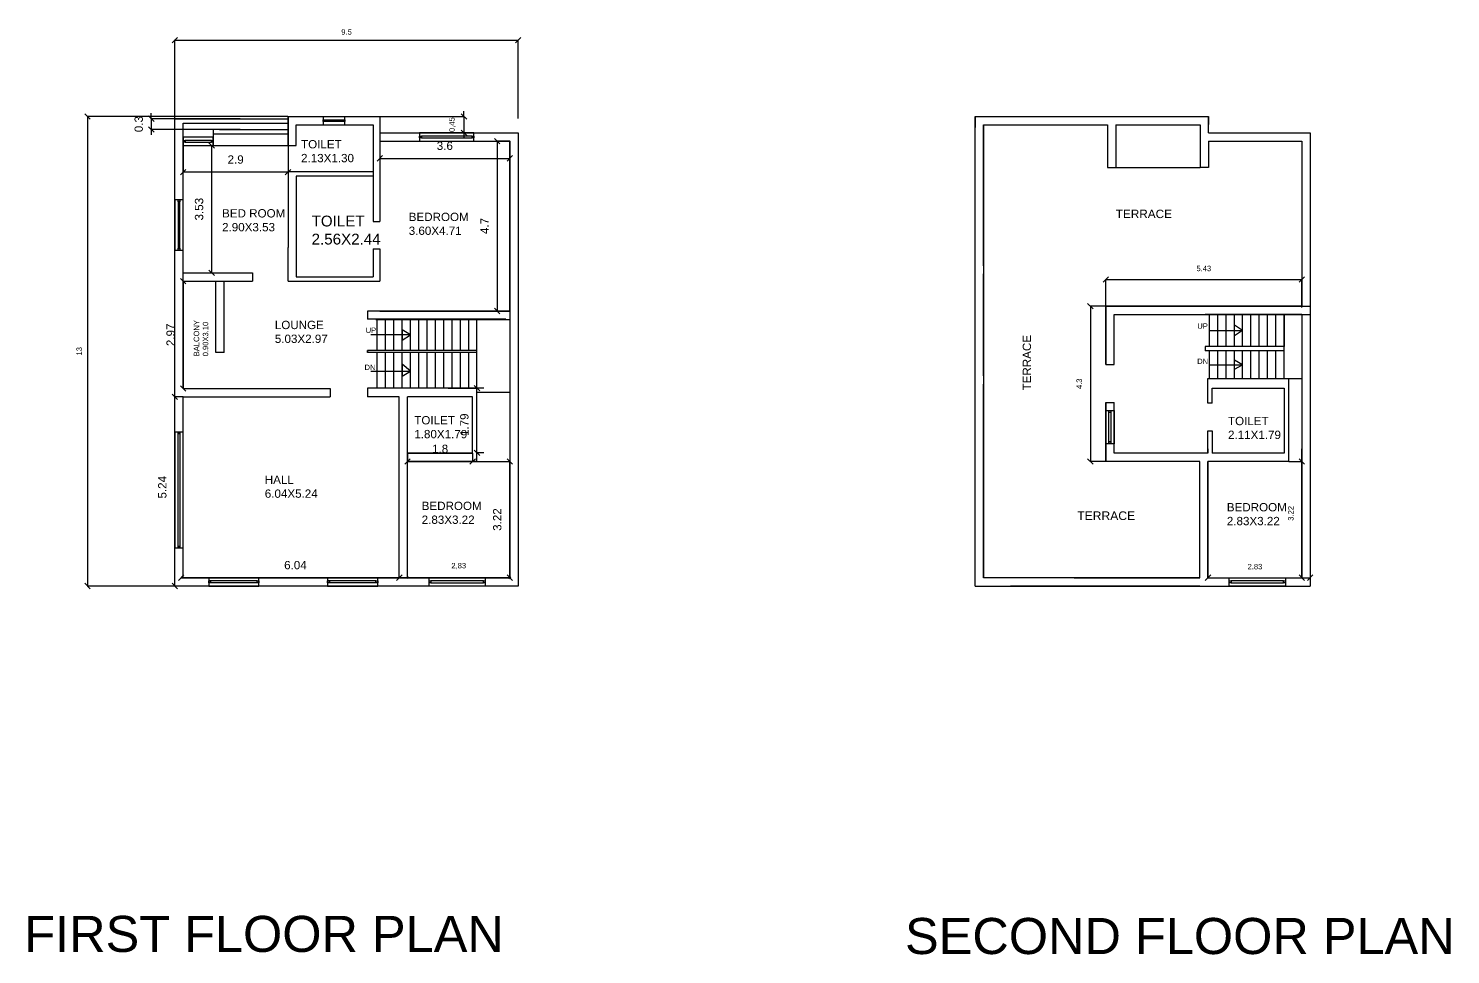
# Model space of a CAD drawing. Header units: metres. Extents: x 699.5 to 769, y 1879 to 1935.8.
# Drawn here: x 729.59 to 768.95, y 1879.36 to 1905.01 of the extents above; entities that cross this region are included whole.
import ezdxf

# ---------------------------------------------------------------- set-up
doc = ezdxf.new("R2010")
doc.units = ezdxf.units.M
doc.layers.add('W', color=5, linetype='Continuous')
doc.styles.get("Standard").update_dxf_attribs({"font": 'arial.ttf'})
doc.dimstyles.new('ISO-25', dxfattribs={"dimtxt": 2.5, "dimasz": 2.5, "dimexe": 1.25, "dimexo": 0.625, "dimtad": 1, "dimtxsty": 'Standard', "dimcen": 2.5, "dimadec": 0, "dimazin": 0, "dimtfac": 1, "dimtmove": 0, "dimatfit": 3, "dimfxl": 1, "dimarcsym": 0})

# ---------------------------------------------------------------- blocks, each defined once
blk = doc.blocks.new('_Oblique')
at = {"color": 0, "linetype": 'ByBlock', "lineweight": -2}
blk.add_line((-0.5, -0.5), (0.5, 0.5), dxfattribs=at)
blk = doc.blocks.new('*D20')
at = {"color": 0, "lineweight": -2, "transparency": 16777216}
for p, q in [((740.085, 1889.804), (740.085, 1889.804)), ((740.085, 1889.799), (742.915, 1889.799)), ((742.915, 1889.804), (742.915, 1889.804))]:
    blk.add_line(p, q, dxfattribs=at)
at = {"layer": 'Defpoints', "color": 0, "transparency": 16777216}
for p in [(740.085, 1889.799), (742.915, 1889.799), (742.915, 1889.799)]:
    blk.add_point(p, dxfattribs=at)
at = {"color": 0, "linetype": 'ByBlock', "lineweight": -2, "transparency": 16777216, "xscale": 0.05, "yscale": 0.05, "zscale": 0.05, "rotation": 180}
blk.add_blockref('_Oblique', (740.085, 1889.799), dxfattribs=at)
at = {"color": 0, "linetype": 'ByBlock', "lineweight": -2, "transparency": 16777216, "xscale": 0.05, "yscale": 0.05, "zscale": 0.05}
blk.add_blockref('_Oblique', (742.915, 1889.799), dxfattribs=at)
at = {"color": 0, "transparency": 16777216, "insert": (741.5, 1890.119), "char_height": 0.15, "attachment_point": 5}
blk.add_mtext('2,83', dxfattribs=at)
blk = doc.blocks.new('*D21')
at = {"color": 0, "lineweight": -2, "transparency": 16777216}
for p, q in [((742.193, 1895.044), (742, 1895.044)), ((742.005, 1893.254), (742.005, 1895.044)), ((742.193, 1893.254), (742, 1893.254))]:
    blk.add_line(p, q, dxfattribs=at)
at = {"layer": 'Defpoints', "color": 0, "transparency": 16777216}
for p in [(742.005, 1895.044), (742.198, 1895.044), (742.198, 1893.254)]:
    blk.add_point(p, dxfattribs=at)
at = {"color": 0, "linetype": 'ByBlock', "lineweight": -2, "transparency": 16777216, "xscale": 0.15, "yscale": 0.15, "zscale": 0.15}
for p, rotation in [((742.005, 1895.044), 90), ((742.005, 1893.254), 270)]:
    blk.add_blockref('_Oblique', p, dxfattribs=dict(at, rotation=rotation))
at = {"color": 0, "transparency": 16777216, "insert": (741.657, 1894.034), "char_height": 0.23, "attachment_point": 5, "rotation": 90}
blk.add_mtext('1.79', dxfattribs=at)
blk = doc.blocks.new('*D22')
at = {"color": 0, "lineweight": -2, "transparency": 16777216}
for p, q in [((740.085, 1893.244), (740.085, 1893.014)), ((741.885, 1893.244), (741.885, 1893.014)), ((740.085, 1893.019), (741.885, 1893.019))]:
    blk.add_line(p, q, dxfattribs=at)
at = {"layer": 'Defpoints', "color": 0, "transparency": 16777216}
for p in [(740.085, 1893.249), (741.885, 1893.249), (741.885, 1893.019)]:
    blk.add_point(p, dxfattribs=at)
at = {"color": 0, "linetype": 'ByBlock', "lineweight": -2, "transparency": 16777216, "xscale": 0.15, "yscale": 0.15, "zscale": 0.15, "rotation": 180}
blk.add_blockref('_Oblique', (740.085, 1893.019), dxfattribs=at)
at = {"color": 0, "linetype": 'ByBlock', "lineweight": -2, "transparency": 16777216, "xscale": 0.15, "yscale": 0.15, "zscale": 0.15}
blk.add_blockref('_Oblique', (741.885, 1893.019), dxfattribs=at)
at = {"color": 0, "transparency": 16777216, "insert": (740.985, 1893.366), "char_height": 0.23, "attachment_point": 5}
blk.add_mtext('1.8', dxfattribs=at)
blk = doc.blocks.new('*D23')
at = {"color": 0, "lineweight": -2, "transparency": 16777216}
for p, q in [((740.09, 1893.019), (742.92, 1893.019)), ((742.915, 1889.799), (742.915, 1893.019)), ((740.09, 1889.799), (742.92, 1889.799))]:
    blk.add_line(p, q, dxfattribs=at)
at = {"layer": 'Defpoints', "color": 0, "transparency": 16777216}
for p in [(740.085, 1893.019), (742.915, 1893.019), (740.085, 1889.799)]:
    blk.add_point(p, dxfattribs=at)
at = {"color": 0, "linetype": 'ByBlock', "lineweight": -2, "transparency": 16777216, "xscale": 0.15, "yscale": 0.15, "zscale": 0.15}
for p, rotation in [((742.915, 1893.019), 90), ((742.915, 1889.799), 270)]:
    blk.add_blockref('_Oblique', p, dxfattribs=dict(at, rotation=rotation))
at = {"color": 0, "transparency": 16777216, "insert": (742.567, 1891.409), "char_height": 0.23, "attachment_point": 5, "rotation": 90}
blk.add_mtext('3.22', dxfattribs=at)
blk = doc.blocks.new('*D25')
at = {"color": 0, "lineweight": -2, "transparency": 16777216}
for p, q in [((735.448, 1902.509), (732.986, 1902.509)), ((732.991, 1902.509), (732.991, 1902.659)), ((732.991, 1902.509), (732.991, 1902.209)), ((735.448, 1902.209), (732.986, 1902.209)), ((732.991, 1902.209), (732.991, 1902.059))]:
    blk.add_line(p, q, dxfattribs=at)
at = {"layer": 'Defpoints', "color": 0, "transparency": 16777216}
for p in [(735.453, 1902.509), (732.991, 1902.209), (735.453, 1902.209)]:
    blk.add_point(p, dxfattribs=at)
at = {"color": 0, "linetype": 'ByBlock', "lineweight": -2, "transparency": 16777216, "xscale": 0.15, "yscale": 0.15, "zscale": 0.15}
for p, rotation in [((732.991, 1902.509), 270), ((732.991, 1902.209), 90)]:
    blk.add_blockref('_Oblique', p, dxfattribs=dict(at, rotation=rotation))
at = {"color": 0, "transparency": 16777216, "insert": (732.644, 1902.359), "char_height": 0.23, "attachment_point": 5, "rotation": 90}
blk.add_mtext('0.3', dxfattribs=at)
blk = doc.blocks.new('*D26')
at = {"color": 0, "lineweight": -2, "transparency": 16777216}
for p, q in [((733.88, 1901.769), (734.666, 1901.769)), ((734.661, 1901.769), (734.661, 1898.239)), ((733.88, 1898.239), (734.666, 1898.239))]:
    blk.add_line(p, q, dxfattribs=at)
at = {"layer": 'Defpoints', "color": 0, "transparency": 16777216}
for p in [(733.875, 1901.769), (733.875, 1898.239), (734.661, 1898.239)]:
    blk.add_point(p, dxfattribs=at)
at = {"color": 0, "linetype": 'ByBlock', "lineweight": -2, "transparency": 16777216, "xscale": 0.15, "yscale": 0.15, "zscale": 0.15}
for p, rotation in [((734.661, 1901.769), 90), ((734.661, 1898.239), 270)]:
    blk.add_blockref('_Oblique', p, dxfattribs=dict(at, rotation=rotation))
at = {"color": 0, "transparency": 16777216, "insert": (734.314, 1900.004), "char_height": 0.23, "attachment_point": 5, "rotation": 90}
blk.add_mtext('3.53', dxfattribs=at)
blk = doc.blocks.new('*D27')
at = {"color": 0, "lineweight": -2, "transparency": 16777216}
for p, q in [((733.875, 1901.764), (733.875, 1901.025)), ((736.775, 1901.764), (736.775, 1901.025)), ((736.775, 1901.03), (733.875, 1901.03))]:
    blk.add_line(p, q, dxfattribs=at)
at = {"layer": 'Defpoints', "color": 0, "transparency": 16777216}
for p in [(733.875, 1901.769), (736.775, 1901.769), (733.875, 1901.03)]:
    blk.add_point(p, dxfattribs=at)
at = {"color": 0, "linetype": 'ByBlock', "lineweight": -2, "transparency": 16777216, "xscale": 0.15, "yscale": 0.15, "zscale": 0.15, "rotation": 180}
blk.add_blockref('_Oblique', (733.875, 1901.03), dxfattribs=at)
at = {"color": 0, "linetype": 'ByBlock', "lineweight": -2, "transparency": 16777216, "xscale": 0.15, "yscale": 0.15, "zscale": 0.15}
blk.add_blockref('_Oblique', (736.775, 1901.03), dxfattribs=at)
at = {"color": 0, "transparency": 16777216, "insert": (735.325, 1901.377), "char_height": 0.23, "attachment_point": 5}
blk.add_mtext('2.9', dxfattribs=at)
blk = doc.blocks.new('*D28')
at = {"color": 0, "lineweight": -2, "transparency": 16777216}
for p, q in [((739.315, 1901.884), (739.315, 1901.406)), ((742.915, 1901.884), (742.915, 1901.406)), ((739.315, 1901.411), (742.915, 1901.411))]:
    blk.add_line(p, q, dxfattribs=at)
at = {"layer": 'Defpoints', "color": 0, "transparency": 16777216}
for p in [(739.315, 1901.889), (742.915, 1901.889), (742.915, 1901.411)]:
    blk.add_point(p, dxfattribs=at)
at = {"color": 0, "linetype": 'ByBlock', "lineweight": -2, "transparency": 16777216, "xscale": 0.15, "yscale": 0.15, "zscale": 0.15, "rotation": 180}
blk.add_blockref('_Oblique', (739.315, 1901.411), dxfattribs=at)
at = {"color": 0, "linetype": 'ByBlock', "lineweight": -2, "transparency": 16777216, "xscale": 0.15, "yscale": 0.15, "zscale": 0.15}
blk.add_blockref('_Oblique', (742.915, 1901.411), dxfattribs=at)
at = {"color": 0, "transparency": 16777216, "insert": (741.115, 1901.758), "char_height": 0.23, "attachment_point": 5}
blk.add_mtext('3.6', dxfattribs=at)
blk = doc.blocks.new('*D29')
at = {"color": 0, "lineweight": -2, "transparency": 16777216}
for p, q in [((741.645, 1902.569), (741.645, 1902.719)), ((739.32, 1902.569), (741.65, 1902.569)), ((741.645, 1902.569), (741.645, 1902.119)), ((739.32, 1902.119), (741.65, 1902.119)), ((741.645, 1902.119), (741.645, 1901.969))]:
    blk.add_line(p, q, dxfattribs=at)
at = {"layer": 'Defpoints', "color": 0, "transparency": 16777216}
for p in [(739.315, 1902.569), (739.315, 1902.119), (741.645, 1902.119)]:
    blk.add_point(p, dxfattribs=at)
at = {"color": 0, "linetype": 'ByBlock', "lineweight": -2, "transparency": 16777216, "xscale": 0.15, "yscale": 0.15, "zscale": 0.15}
for p, rotation in [((741.645, 1902.569), 270), ((741.645, 1902.119), 90)]:
    blk.add_blockref('_Oblique', p, dxfattribs=dict(at, rotation=rotation))
at = {"color": 0, "transparency": 16777216, "insert": (741.325, 1902.344), "char_height": 0.15, "attachment_point": 5, "rotation": 90}
blk.add_mtext('0,45', dxfattribs=at)
blk = doc.blocks.new('*D30')
at = {"color": 0, "lineweight": -2, "transparency": 16777216}
for p, q in [((742.91, 1901.889), (742.556, 1901.889)), ((742.561, 1901.889), (742.561, 1897.184)), ((742.91, 1897.184), (742.556, 1897.184))]:
    blk.add_line(p, q, dxfattribs=at)
at = {"layer": 'Defpoints', "color": 0, "transparency": 16777216}
for p in [(742.915, 1901.889), (742.561, 1897.184), (742.915, 1897.184)]:
    blk.add_point(p, dxfattribs=at)
at = {"color": 0, "linetype": 'ByBlock', "lineweight": -2, "transparency": 16777216, "xscale": 0.15, "yscale": 0.15, "zscale": 0.15}
for p, rotation in [((742.561, 1901.889), 90), ((742.561, 1897.184), 270)]:
    blk.add_blockref('_Oblique', p, dxfattribs=dict(at, rotation=rotation))
at = {"color": 0, "transparency": 16777216, "insert": (742.216, 1899.537), "char_height": 0.23, "attachment_point": 5, "rotation": 90}
blk.add_mtext('4.7', dxfattribs=at)
blk = doc.blocks.new('*D31')
at = {"color": 0, "lineweight": -2, "transparency": 16777216}
for p, q in [((733.815, 1889.804), (733.815, 1889.804)), ((733.815, 1889.799), (739.855, 1889.799)), ((739.855, 1889.804), (739.855, 1889.804))]:
    blk.add_line(p, q, dxfattribs=at)
at = {"layer": 'Defpoints', "color": 0, "transparency": 16777216}
for p in [(733.815, 1889.799), (739.855, 1889.799), (739.855, 1889.799)]:
    blk.add_point(p, dxfattribs=at)
at = {"color": 0, "linetype": 'ByBlock', "lineweight": -2, "transparency": 16777216, "xscale": 0.15, "yscale": 0.15, "zscale": 0.15, "rotation": 180}
blk.add_blockref('_Oblique', (733.815, 1889.799), dxfattribs=at)
at = {"color": 0, "linetype": 'ByBlock', "lineweight": -2, "transparency": 16777216, "xscale": 0.15, "yscale": 0.15, "zscale": 0.15}
blk.add_blockref('_Oblique', (739.855, 1889.799), dxfattribs=at)
at = {"color": 0, "transparency": 16777216, "insert": (736.98, 1890.146), "char_height": 0.23, "attachment_point": 5}
blk.add_mtext('6.04', dxfattribs=at)
blk = doc.blocks.new('*D32')
at = {"color": 0, "lineweight": -2, "transparency": 16777216}
for p, q in [((733.87, 1894.809), (733.64, 1894.809)), ((733.645, 1889.569), (733.645, 1894.809)), ((733.87, 1889.569), (733.64, 1889.569))]:
    blk.add_line(p, q, dxfattribs=at)
at = {"layer": 'Defpoints', "color": 0, "transparency": 16777216}
for p in [(733.645, 1894.809), (733.875, 1894.809), (733.875, 1889.569)]:
    blk.add_point(p, dxfattribs=at)
at = {"color": 0, "linetype": 'ByBlock', "lineweight": -2, "transparency": 16777216, "xscale": 0.15, "yscale": 0.15, "zscale": 0.15}
for p, rotation in [((733.645, 1894.809), 90), ((733.645, 1889.569), 270)]:
    blk.add_blockref('_Oblique', p, dxfattribs=dict(at, rotation=rotation))
at = {"color": 0, "transparency": 16777216, "insert": (733.297, 1892.304), "char_height": 0.23, "attachment_point": 5, "rotation": 90}
blk.add_mtext('5.24', dxfattribs=at)
blk = doc.blocks.new('*D33')
at = {"color": 0, "lineweight": -2, "transparency": 16777216}
for p, q in [((733.87, 1898.009), (733.87, 1898.009)), ((733.875, 1898.009), (733.875, 1895.039)), ((733.87, 1895.039), (733.87, 1895.039))]:
    blk.add_line(p, q, dxfattribs=at)
at = {"layer": 'Defpoints', "color": 0, "transparency": 16777216}
for p in [(733.875, 1898.009), (733.875, 1895.039), (733.875, 1895.039)]:
    blk.add_point(p, dxfattribs=at)
at = {"color": 0, "linetype": 'ByBlock', "lineweight": -2, "transparency": 16777216, "xscale": 0.15, "yscale": 0.15, "zscale": 0.15}
for p, rotation in [((733.875, 1898.009), 90), ((733.875, 1895.039), 270)]:
    blk.add_blockref('_Oblique', p, dxfattribs=dict(at, rotation=rotation))
at = {"color": 0, "transparency": 16777216, "insert": (733.527, 1896.524), "char_height": 0.23, "attachment_point": 5, "rotation": 90}
blk.add_mtext('2.97', dxfattribs=at)
blk = doc.blocks.new('*D35')
at = {"color": 0, "lineweight": -2, "transparency": 16777216}
for p, q in [((733.645, 1902.514), (733.645, 1904.689)), ((733.645, 1904.684), (743.145, 1904.684)), ((743.145, 1902.514), (743.145, 1904.689))]:
    blk.add_line(p, q, dxfattribs=at)
at = {"layer": 'Defpoints', "color": 0, "transparency": 16777216}
for p in [(743.145, 1904.684), (733.645, 1902.509), (743.145, 1902.509)]:
    blk.add_point(p, dxfattribs=at)
at = {"color": 0, "linetype": 'ByBlock', "lineweight": -2, "transparency": 16777216, "xscale": 0.15, "yscale": 0.15, "zscale": 0.15, "rotation": 180}
blk.add_blockref('_Oblique', (733.645, 1904.684), dxfattribs=at)
at = {"color": 0, "linetype": 'ByBlock', "lineweight": -2, "transparency": 16777216, "xscale": 0.15, "yscale": 0.15, "zscale": 0.15}
blk.add_blockref('_Oblique', (743.145, 1904.684), dxfattribs=at)
at = {"color": 0, "transparency": 16777216, "insert": (738.395, 1904.91), "char_height": 0.15, "attachment_point": 5}
blk.add_mtext('9.5', dxfattribs=at)
blk = doc.blocks.new('*D36')
at = {"color": 0, "lineweight": -2, "transparency": 16777216}
for p, q in [((736.77, 1902.569), (731.217, 1902.569)), ((731.222, 1902.569), (731.222, 1889.569)), ((736.77, 1889.569), (731.217, 1889.569))]:
    blk.add_line(p, q, dxfattribs=at)
at = {"layer": 'Defpoints', "color": 0, "transparency": 16777216}
for p in [(736.775, 1902.569), (731.222, 1889.569), (736.775, 1889.569)]:
    blk.add_point(p, dxfattribs=at)
at = {"color": 0, "linetype": 'ByBlock', "lineweight": -2, "transparency": 16777216, "xscale": 0.15, "yscale": 0.15, "zscale": 0.15}
for p, rotation in [((731.222, 1902.569), 90), ((731.222, 1889.569), 270)]:
    blk.add_blockref('_Oblique', p, dxfattribs=dict(at, rotation=rotation))
at = {"color": 0, "transparency": 16777216, "insert": (730.996, 1896.069), "char_height": 0.15, "attachment_point": 5, "rotation": 90}
blk.add_mtext('13', dxfattribs=at)
blk = doc.blocks.new('*D37')
at = {"color": 0, "lineweight": -2, "transparency": 16777216}
for p, q in [((762.237, 1889.804), (762.237, 1889.804)), ((762.237, 1889.799), (765.067, 1889.799)), ((765.067, 1889.804), (765.067, 1889.804))]:
    blk.add_line(p, q, dxfattribs=at)
at = {"layer": 'Defpoints', "color": 0, "transparency": 16777216}
for p in [(762.237, 1889.799), (765.067, 1889.799), (765.067, 1889.799)]:
    blk.add_point(p, dxfattribs=at)
at = {"color": 0, "linetype": 'ByBlock', "lineweight": -2, "transparency": 16777216, "xscale": 0.15, "yscale": 0.15, "zscale": 0.15, "rotation": 180}
blk.add_blockref('_Oblique', (762.237, 1889.799), dxfattribs=at)
at = {"color": 0, "linetype": 'ByBlock', "lineweight": -2, "transparency": 16777216, "xscale": 0.15, "yscale": 0.15, "zscale": 0.15}
blk.add_blockref('_Oblique', (765.067, 1889.799), dxfattribs=at)
at = {"color": 0, "transparency": 16777216, "insert": (763.537, 1890.105), "char_height": 0.15, "attachment_point": 5}
blk.add_mtext('2.83', dxfattribs=at)
blk = doc.blocks.new('*D38')
at = {"color": 0, "lineweight": -2, "transparency": 16777216}
for p, q in [((764.472, 1893.019), (764.842, 1893.019)), ((764.837, 1893.019), (764.837, 1889.799)), ((764.472, 1889.799), (764.842, 1889.799))]:
    blk.add_line(p, q, dxfattribs=at)
at = {"layer": 'Defpoints', "color": 0, "transparency": 16777216}
for p in [(764.467, 1893.019), (764.467, 1889.799), (764.837, 1889.799)]:
    blk.add_point(p, dxfattribs=at)
at = {"color": 0, "linetype": 'ByBlock', "lineweight": -2, "transparency": 16777216, "xscale": 0.15, "yscale": 0.15, "zscale": 0.15}
for p, rotation in [((764.837, 1893.019), 90), ((764.837, 1889.799), 270)]:
    blk.add_blockref('_Oblique', p, dxfattribs=dict(at, rotation=rotation))
at = {"color": 0, "transparency": 16777216, "insert": (764.531, 1891.581), "char_height": 0.15, "attachment_point": 5, "rotation": 90}
blk.add_mtext('3.22', dxfattribs=at)
blk = doc.blocks.new('*D39')
at = {"color": 0, "lineweight": -2, "transparency": 16777216}
for p, q in [((759.402, 1897.319), (758.976, 1897.319)), ((758.981, 1897.319), (758.981, 1893.019)), ((759.402, 1893.019), (758.976, 1893.019))]:
    blk.add_line(p, q, dxfattribs=at)
at = {"layer": 'Defpoints', "color": 0, "transparency": 16777216}
for p in [(759.407, 1897.319), (758.981, 1893.019), (759.407, 1893.019)]:
    blk.add_point(p, dxfattribs=at)
at = {"color": 0, "linetype": 'ByBlock', "lineweight": -2, "transparency": 16777216, "xscale": 0.15, "yscale": 0.15, "zscale": 0.15}
for p, rotation in [((758.981, 1897.319), 90), ((758.981, 1893.019), 270)]:
    blk.add_blockref('_Oblique', p, dxfattribs=dict(at, rotation=rotation))
at = {"color": 0, "transparency": 16777216, "insert": (758.674, 1895.169), "char_height": 0.15, "attachment_point": 5, "rotation": 90}
blk.add_mtext('4.3', dxfattribs=at)
blk = doc.blocks.new('*D40')
at = {"color": 0, "lineweight": -2, "transparency": 16777216}
for p, q in [((759.407, 1897.28), (759.407, 1898.059)), ((759.407, 1898.054), (764.837, 1898.054)), ((764.837, 1897.28), (764.837, 1898.059))]:
    blk.add_line(p, q, dxfattribs=at)
at = {"layer": 'Defpoints', "color": 0, "transparency": 16777216}
for p in [(764.837, 1898.054), (759.407, 1897.275), (764.837, 1897.275)]:
    blk.add_point(p, dxfattribs=at)
at = {"color": 0, "linetype": 'ByBlock', "lineweight": -2, "transparency": 16777216, "xscale": 0.15, "yscale": 0.15, "zscale": 0.15, "rotation": 180}
blk.add_blockref('_Oblique', (759.407, 1898.054), dxfattribs=at)
at = {"color": 0, "linetype": 'ByBlock', "lineweight": -2, "transparency": 16777216, "xscale": 0.15, "yscale": 0.15, "zscale": 0.15}
blk.add_blockref('_Oblique', (764.837, 1898.054), dxfattribs=at)
at = {"color": 0, "transparency": 16777216, "insert": (762.122, 1898.361), "char_height": 0.15, "attachment_point": 5}
blk.add_mtext('5.43', dxfattribs=at)

msp = doc.modelspace()

# ---------------------------------------------------------------- linework, layer by layer
for p, q in [((733.645, 1889.569), (733.645, 1902.509)), ((733.645, 1902.509), (736.775, 1902.509)), ((733.875, 1902.389), (736.775, 1902.389)), ((733.875, 1901.949), (733.875, 1902.389)), ((736.775, 1902.569), (739.315, 1902.569)), ((736.775, 1901.769), (736.775, 1902.569)), ((736.775, 1902.569), (736.775, 1901.769)), ((736.775, 1902.569), (736.775, 1902.269)), ((737.005, 1902.339), (739.085, 1902.339)), ((737.005, 1901.769), (737.005, 1902.339)), ((737.005, 1902.339), (739.135, 1902.339)), ((739.135, 1902.339), (739.135, 1900.404)), ((739.135, 1902.339), (739.135, 1901.039)), ((739.315, 1902.569), (739.315, 1900.404)), ((755.797, 1902.569), (762.247, 1902.57)), ((755.797, 1889.569), (755.797, 1902.569)), ((755.797, 1902.569), (755.797, 1902.269)), ((756.027, 1902.339), (756.027, 1897.786)), ((756.858, 1902.339), (759.457, 1902.339)), ((759.457, 1902.57), (759.457, 1902.569)), ((759.457, 1902.339), (759.457, 1901.159)), ((759.687, 1902.339), (759.687, 1901.159)), ((762.017, 1902.339), (762.017, 1901.159)), ((762.247, 1902.119), (762.247, 1902.57)), ((762.247, 1902.569), (762.247, 1902.349)), ((733.875, 1895.039), (733.875, 1901.949)), ((734.706, 1902.219), (734.706, 1901.779)), ((734.706, 1902.089), (736.775, 1902.089)), ((737.005, 1901.769), (737.005, 1902.029)), ((739.315, 1902.119), (743.145, 1902.119)), ((742.915, 1897.184), (742.915, 1901.894)), ((743.145, 1902.119), (743.145, 1889.569)), ((743.145, 1902.119), (743.145, 1897.409)), ((762.247, 1902.119), (765.067, 1902.119)), ((765.067, 1902.119), (765.067, 1897.389)), ((733.875, 1898.239), (733.875, 1901.769)), ((734.706, 1901.769), (737.005, 1901.769)), ((734.875, 1901.769), (734.995, 1901.769)), ((734.875, 1901.769), (734.995, 1901.769)), ((739.315, 1901.889), (742.915, 1901.889)), ((742.915, 1901.889), (742.915, 1892.789)), ((756.027, 1898.489), (756.027, 1901.799)), ((762.247, 1901.889), (764.837, 1901.889)), ((762.247, 1901.889), (762.247, 1901.159)), ((765.067, 1901.869), (765.067, 1897.159)), ((755.797, 1898.489), (755.797, 1901.459)), ((759.457, 1901.159), (759.687, 1901.159)), ((759.687, 1901.159), (762.017, 1901.159)), ((762.247, 1901.159), (762.017, 1901.159)), ((736.775, 1901.039), (736.775, 1898.939)), ((739.135, 1901.039), (736.775, 1901.039)), ((739.135, 1900.919), (737.005, 1900.919)), ((737.005, 1900.919), (737.005, 1898.129)), ((739.135, 1900.404), (739.135, 1899.666)), ((739.315, 1900.404), (739.315, 1899.666)), ((739.135, 1899.666), (739.315, 1899.666)), ((736.775, 1898.009), (736.775, 1898.939)), ((739.135, 1898.906), (739.315, 1898.906)), ((739.135, 1898.906), (739.135, 1898.129)), ((739.315, 1898.906), (739.315, 1898.009)), ((733.875, 1898.239), (735.795, 1898.239)), ((733.875, 1898.239), (735.795, 1898.239)), ((733.875, 1895.039), (733.875, 1898.009)), ((733.875, 1898.009), (735.795, 1898.009)), ((733.875, 1895.039), (733.875, 1898.009)), ((734.775, 1896.039), (734.775, 1898.009)), ((735.005, 1896.039), (735.005, 1898.009)), ((735.795, 1898.239), (735.795, 1898.009)), ((736.775, 1898.009), (739.315, 1898.009)), ((737.005, 1898.129), (739.135, 1898.129)), ((756.027, 1898.209), (756.027, 1895.159)), ((742.805, 1897.184), (738.975, 1897.184)), ((738.975, 1897.184), (738.975, 1896.954)), ((739.315, 1897.184), (742.915, 1897.184)), ((759.407, 1895.702), (759.407, 1897.319)), ((759.407, 1897.319), (765.067, 1897.319)), ((764.837, 1897.319), (759.407, 1897.319)), ((759.407, 1897.319), (759.407, 1895.702)), ((741.775, 1896.954), (738.975, 1896.954)), ((739.205, 1896.953), (742.915, 1896.953)), ((739.245, 1896.089), (739.245, 1896.954)), ((739.475, 1896.089), (739.475, 1896.954)), ((739.705, 1896.089), (739.705, 1896.954)), ((739.935, 1896.089), (739.935, 1896.954)), ((740.165, 1896.089), (740.165, 1896.954)), ((740.395, 1896.089), (740.395, 1896.954)), ((740.625, 1896.089), (740.625, 1896.954)), ((740.855, 1896.089), (740.855, 1896.954)), ((741.085, 1896.089), (741.085, 1896.954)), ((741.315, 1896.089), (741.315, 1896.954)), ((741.545, 1896.089), (741.545, 1896.954)), ((742.805, 1896.954), (741.775, 1896.954)), ((741.775, 1896.089), (741.775, 1896.954)), ((742.005, 1895.044), (742.005, 1896.954)), ((759.637, 1895.702), (759.637, 1897.089)), ((759.637, 1897.089), (765.067, 1897.089)), ((764.837, 1897.089), (762.157, 1897.089)), ((762.277, 1896.201), (762.277, 1897.089)), ((764.837, 1897.089), (762.387, 1897.089)), ((762.507, 1896.201), (762.507, 1897.089)), ((762.737, 1896.201), (762.737, 1897.089)), ((762.967, 1896.201), (762.967, 1897.089)), ((763.197, 1896.645), (762.967, 1896.793)), ((763.197, 1896.201), (763.197, 1897.089)), ((763.427, 1896.201), (763.427, 1897.089)), ((763.657, 1896.201), (763.657, 1897.089)), ((763.887, 1896.201), (763.887, 1897.089)), ((764.117, 1896.201), (764.117, 1897.089)), ((764.347, 1895.314), (764.347, 1897.089)), ((764.347, 1897.089), (764.347, 1896.201)), ((765.067, 1897.159), (765.067, 1889.569)), ((740.165, 1896.522), (739.07, 1896.522)), ((740.165, 1896.522), (739.935, 1896.666)), ((739.935, 1896.666), (739.935, 1896.378)), ((739.935, 1896.378), (740.165, 1896.522)), ((762.277, 1896.645), (763.197, 1896.645)), ((763.197, 1896.645), (762.967, 1896.497)), ((735.005, 1896.039), (734.775, 1896.039)), ((742.005, 1896.089), (738.975, 1896.089)), ((738.975, 1896.089), (738.975, 1896.057)), ((738.975, 1896.039), (738.975, 1896.089)), ((738.975, 1896.057), (738.975, 1896.039)), ((742.005, 1896.039), (738.975, 1896.039)), ((739.245, 1895.044), (739.245, 1896.039)), ((739.475, 1895.044), (739.475, 1896.039)), ((739.705, 1895.044), (739.705, 1896.039)), ((739.935, 1895.044), (739.935, 1896.039)), ((740.165, 1895.044), (740.165, 1896.039)), ((740.395, 1895.044), (740.395, 1896.039)), ((740.625, 1895.044), (740.625, 1896.039)), ((740.855, 1895.044), (740.855, 1896.039)), ((741.085, 1895.044), (741.085, 1896.039)), ((741.315, 1895.044), (741.315, 1896.039)), ((741.545, 1895.044), (741.545, 1896.039)), ((741.775, 1895.044), (741.775, 1896.039)), ((764.347, 1896.201), (762.157, 1896.201)), ((762.157, 1896.201), (762.157, 1896.081)), ((764.347, 1896.081), (762.157, 1896.081)), ((762.277, 1895.314), (762.277, 1896.081)), ((762.507, 1895.314), (762.507, 1896.081)), ((762.737, 1895.314), (762.737, 1896.081)), ((762.967, 1895.314), (762.967, 1896.081)), ((763.197, 1895.314), (763.197, 1896.081)), ((763.427, 1895.314), (763.427, 1896.081)), ((763.657, 1895.314), (763.657, 1896.081)), ((763.887, 1895.314), (763.887, 1896.081)), ((764.117, 1895.314), (764.117, 1896.081)), ((740.165, 1895.519), (739.935, 1895.708)), ((739.935, 1895.708), (739.935, 1895.376)), ((759.407, 1895.702), (759.637, 1895.702)), ((762.277, 1895.697), (763.197, 1895.697)), ((763.197, 1895.697), (762.967, 1895.825)), ((762.967, 1895.569), (763.197, 1895.697)), ((739.07, 1895.519), (740.165, 1895.519)), ((739.935, 1895.376), (740.165, 1895.519)), ((739.935, 1895.376), (739.935, 1895.376)), ((762.237, 1895.314), (764.347, 1895.314)), ((762.237, 1894.63), (762.237, 1895.314)), ((762.277, 1895.314), (762.487, 1895.314)), ((762.487, 1895.314), (764.347, 1895.314)), ((764.347, 1895.314), (764.837, 1895.314)), ((764.467, 1895.314), (764.467, 1893.019)), ((733.645, 1889.569), (733.645, 1894.809)), ((733.875, 1895.039), (737.941, 1895.039)), ((733.875, 1889.799), (733.875, 1894.809)), ((733.875, 1889.799), (733.875, 1894.809)), ((733.875, 1894.809), (737.941, 1894.809)), ((737.941, 1895.039), (737.941, 1894.809)), ((742.005, 1895.044), (738.975, 1895.044)), ((738.975, 1895.044), (738.975, 1894.809)), ((739.855, 1894.809), (738.975, 1894.809)), ((739.855, 1889.799), (739.855, 1894.809)), ((740.085, 1889.799), (740.085, 1894.809)), ((741.885, 1894.809), (740.085, 1894.809)), ((741.205, 1895.044), (742.005, 1895.044)), ((741.885, 1893.249), (741.885, 1894.809)), ((742.005, 1894.934), (742.005, 1895.044)), ((742.005, 1893.019), (742.005, 1895.039)), ((742.005, 1894.934), (742.915, 1894.934)), ((756.027, 1895.159), (756.027, 1889.799)), ((762.357, 1895.043), (764.347, 1895.043)), ((762.357, 1894.63), (762.357, 1895.043)), ((764.347, 1895.043), (764.347, 1893.249)), ((759.407, 1893.019), (759.407, 1894.652)), ((759.407, 1894.652), (759.637, 1894.652)), ((759.407, 1894.652), (759.407, 1893.019)), ((759.637, 1893.249), (759.637, 1894.652)), ((762.357, 1894.63), (762.237, 1894.63)), ((762.237, 1893.249), (762.237, 1893.87)), ((762.237, 1893.87), (762.357, 1893.87)), ((762.357, 1893.87), (762.357, 1893.249)), ((741.885, 1893.249), (740.085, 1893.249)), ((740.085, 1893.249), (741.885, 1893.249)), ((762.237, 1893.249), (759.637, 1893.249)), ((762.027, 1893.249), (761.987, 1893.249)), ((762.237, 1893.364), (762.237, 1893.249)), ((764.347, 1893.249), (762.357, 1893.249)), ((764.837, 1889.799), (764.837, 1893.364)), ((765.067, 1893.364), (765.067, 1889.799)), ((765.067, 1893.364), (765.067, 1889.799)), ((742.005, 1893.019), (740.085, 1893.019)), ((762.007, 1893.019), (759.407, 1893.019)), ((762.007, 1893.019), (759.407, 1893.019)), ((762.007, 1889.799), (762.007, 1893.019)), ((762.237, 1889.799), (762.237, 1893.019)), ((764.467, 1893.019), (762.237, 1893.019)), ((762.237, 1889.799), (762.237, 1893.019)), ((762.237, 1893.019), (762.237, 1889.799)), ((742.915, 1892.789), (742.915, 1889.799)), ((739.855, 1889.799), (733.815, 1889.799)), ((742.915, 1889.799), (733.875, 1889.799)), ((739.855, 1889.799), (733.875, 1889.799)), ((733.875, 1889.799), (739.915, 1889.799)), ((733.875, 1889.799), (739.915, 1889.799)), ((739.915, 1889.799), (734.045, 1889.799)), ((740.2, 1889.799), (734.16, 1889.799)), ((739.915, 1889.799), (742.745, 1889.799)), ((742.915, 1889.799), (740.085, 1889.799)), ((742.915, 1889.799), (740.085, 1889.799)), ((742.915, 1889.799), (740.085, 1889.799)), ((742.915, 1889.799), (740.315, 1889.799)), ((742.915, 1889.799), (740.315, 1889.799)), ((762.007, 1889.799), (756.027, 1889.799)), ((758.537, 1889.799), (762.007, 1889.799)), ((762.237, 1889.799), (764.837, 1889.799)), ((762.237, 1889.799), (765.067, 1889.799)), ((743.145, 1889.569), (733.645, 1889.569)), ((755.797, 1889.569), (762.237, 1889.569)), ((762.007, 1889.569), (756.767, 1889.569)), ((762.007, 1889.569), (756.767, 1889.569)), ((762.237, 1889.569), (765.067, 1889.569))]:
    msp.add_line(p, q)
for points in [[(756.027, 1898.439), (756.027, 1902.339), (759.457, 1902.339)], [(759.687, 1902.339), (762.017, 1902.339)], [(759.687, 1902.339), (762.017, 1902.339)], [(764.837, 1901.889), (764.837, 1897.319)], [(756.027, 1895.389), (756.027, 1898.209)], [(764.837, 1897.089), (764.837, 1889.799)], [(762.007, 1889.799), (756.027, 1889.799), (756.027, 1895.159)]]:
    msp.add_lwpolyline(points)
at = {"layer": 'W'}
for p, q in [((737.746, 1902.569), (737.746, 1902.339)), ((737.746, 1902.569), (738.346, 1902.569)), ((737.746, 1902.339), (738.346, 1902.339)), ((737.796, 1902.479), (738.296, 1902.479)), ((738.296, 1902.429), (737.796, 1902.429)), ((738.296, 1902.479), (738.296, 1902.429)), ((738.346, 1902.339), (738.346, 1902.569)), ((734.706, 1901.999), (733.875, 1901.999)), ((733.875, 1901.999), (733.875, 1901.769)), ((734.656, 1901.909), (733.925, 1901.909)), ((734.656, 1901.859), (734.656, 1901.909)), ((734.706, 1901.769), (734.706, 1901.999)), ((741.92, 1902.119), (740.418, 1902.119)), ((740.418, 1902.119), (740.418, 1901.889)), ((741.87, 1902.029), (740.468, 1902.029)), ((740.468, 1901.979), (741.87, 1901.979)), ((741.87, 1901.979), (741.87, 1902.029)), ((741.92, 1901.889), (741.92, 1902.119)), ((733.875, 1901.769), (734.706, 1901.769)), ((733.925, 1901.859), (734.656, 1901.859)), ((740.413, 1901.889), (741.92, 1901.889)), ((733.875, 1900.261), (733.645, 1900.261)), ((733.645, 1900.261), (733.645, 1898.871)), ((733.785, 1900.211), (733.735, 1900.211)), ((733.735, 1900.211), (733.735, 1898.921)), ((733.785, 1898.921), (733.785, 1900.211)), ((733.875, 1898.871), (733.875, 1900.261)), ((733.645, 1898.871), (733.875, 1898.871)), ((759.407, 1894.425), (759.637, 1894.425)), ((759.407, 1893.508), (759.407, 1894.425)), ((759.637, 1894.425), (759.637, 1893.508)), ((759.497, 1893.558), (759.497, 1894.375)), ((759.547, 1894.375), (759.547, 1893.558)), ((733.875, 1893.829), (733.645, 1893.829)), ((733.645, 1893.829), (733.645, 1890.613)), ((733.735, 1890.663), (733.735, 1893.779)), ((733.785, 1893.779), (733.785, 1890.663)), ((733.875, 1890.613), (733.875, 1893.829)), ((759.637, 1893.508), (759.407, 1893.508)), ((759.547, 1893.558), (759.497, 1893.558)), ((733.875, 1890.613), (733.645, 1890.613)), ((733.785, 1890.663), (733.735, 1890.663)), ((735.97, 1889.799), (734.583, 1889.799)), ((734.583, 1889.799), (734.583, 1889.569)), ((735.92, 1889.709), (734.608, 1889.709)), ((735.92, 1889.659), (735.92, 1889.709)), ((735.97, 1889.569), (735.97, 1889.799)), ((739.258, 1889.799), (737.871, 1889.799)), ((737.871, 1889.799), (737.871, 1889.569)), ((739.208, 1889.709), (737.896, 1889.709)), ((739.208, 1889.659), (739.208, 1889.709)), ((739.258, 1889.569), (739.258, 1889.799)), ((740.681, 1889.799), (742.231, 1889.799)), ((740.681, 1889.569), (740.681, 1889.799)), ((742.181, 1889.709), (740.731, 1889.709)), ((742.181, 1889.659), (742.181, 1889.709)), ((742.231, 1889.799), (742.231, 1889.569)), ((762.828, 1889.799), (764.378, 1889.799)), ((762.828, 1889.569), (762.828, 1889.799)), ((764.328, 1889.709), (762.878, 1889.709)), ((764.328, 1889.659), (764.328, 1889.709)), ((764.378, 1889.799), (764.378, 1889.569)), ((734.583, 1889.569), (735.97, 1889.569)), ((735.92, 1889.659), (734.633, 1889.659)), ((737.871, 1889.569), (739.258, 1889.569)), ((739.208, 1889.659), (737.921, 1889.659)), ((742.231, 1889.569), (740.681, 1889.569)), ((740.731, 1889.659), (742.181, 1889.659)), ((764.378, 1889.569), (762.828, 1889.569)), ((762.878, 1889.659), (764.328, 1889.659))]:
    msp.add_line(p, q, dxfattribs=at)
at = {"layer": 'W', "color": 0}
msp.add_line((734.875, 1902.209), (736.775, 1902.209), dxfattribs=at)
at = {"layer": 'W'}
for points in [[(737.796, 1902.429), (737.746, 1902.429), (737.746, 1902.479), (737.796, 1902.479)], [(738.346, 1902.429), (738.296, 1902.429), (738.296, 1902.479), (738.346, 1902.479)], [(733.925, 1901.859), (733.875, 1901.859), (733.875, 1901.909), (733.925, 1901.909)], [(734.706, 1901.859), (734.656, 1901.859), (734.656, 1901.909), (734.706, 1901.909)], [(740.468, 1901.979), (740.418, 1901.979), (740.418, 1902.029), (740.468, 1902.029)], [(741.92, 1901.979), (741.87, 1901.979), (741.87, 1902.029), (741.92, 1902.029)], [(733.785, 1900.211), (733.735, 1900.211), (733.735, 1900.261), (733.785, 1900.261)], [(733.785, 1898.871), (733.735, 1898.871), (733.735, 1898.921), (733.785, 1898.921)], [(759.547, 1894.375), (759.497, 1894.375), (759.497, 1894.425), (759.547, 1894.425)], [(733.785, 1893.779), (733.735, 1893.779), (733.735, 1893.829), (733.785, 1893.829)], [(759.547, 1893.508), (759.497, 1893.508), (759.497, 1893.558), (759.547, 1893.558)], [(733.785, 1890.613), (733.735, 1890.613), (733.735, 1890.663), (733.785, 1890.663)], [(734.633, 1889.659), (734.583, 1889.659), (734.583, 1889.709), (734.633, 1889.709)], [(735.97, 1889.659), (735.92, 1889.659), (735.92, 1889.709), (735.97, 1889.709)], [(737.921, 1889.659), (737.871, 1889.659), (737.871, 1889.709), (737.921, 1889.709)], [(739.258, 1889.659), (739.208, 1889.659), (739.208, 1889.709), (739.258, 1889.709)], [(740.731, 1889.659), (740.681, 1889.659), (740.681, 1889.709), (740.731, 1889.709)], [(742.231, 1889.659), (742.181, 1889.659), (742.181, 1889.709), (742.231, 1889.709)], [(762.878, 1889.659), (762.828, 1889.659), (762.828, 1889.709), (762.878, 1889.709)], [(764.378, 1889.659), (764.328, 1889.659), (764.328, 1889.709), (764.378, 1889.709)]]:
    msp.add_lwpolyline(points, close=True, dxfattribs=at)

# ---------------------------------------------------------------- texts
at = {"attachment_point": 1}
for s, insert, char_height, width in [('TOILET\\P2.13X1.30', (737.136, 1901.917), 0.23, 0.83683), ('BED ROOM\\P2.90X3.53', (734.95, 1900.004), 0.23, 20.62682), ('TERRACE', (759.685, 1899.99), 0.233, 5.42811), ('TOILET \\P2.56X2.44', (737.428, 1899.825), 0.3, 0.18094), ('BEDROOM \\P3.60X4.71', (740.116, 1899.905), 0.23, 1.17326), ('LOUNGE\\P5.03X2.97 ', (736.41, 1896.913), 0.23, 7.57674), ('UP ', (761.942, 1896.842), 0.15, 0.24158), ('UP', (738.924, 1896.726), 0.15, 1.55161), ('DN', (738.892, 1895.7), 0.15, 0.22087), ('DN ', (761.938, 1895.865), 0.15, 3.14975), ('TOILET\\P1.80X1.79', (740.27, 1894.274), 0.23, 4.70436), ('TOILET\\P2.11X1.79', (762.791, 1894.253), 0.23, 4.46688), ('HALL\\P6.04X5.24', (736.132, 1892.626), 0.23, 1.17326), ('BEDROOM\\P2.83X3.22', (740.475, 1891.903), 0.23, 13.75122), ('BEDROOM\\P2.83X3.22', (762.759, 1891.866), 0.23, 5.80978)]:
    msp.add_mtext(s, dxfattribs=dict(at, insert=insert, char_height=char_height, width=width))
at = {"insert": (734.166, 1895.93), "char_height": 0.15, "width": 0.77746, "attachment_point": 1, "rotation": 90}
msp.add_mtext('BALCONY\\P0.90X3.10', dxfattribs=at)
at = {"insert": (757.109, 1894.985), "char_height": 0.23, "attachment_point": 1, "rotation": 90}
msp.add_mtext('TERRACE', dxfattribs=at)
at = {"insert": (758.619, 1891.635), "char_height": 0.24, "attachment_point": 1}
msp.add_mtext('TERRACE', dxfattribs=at)
at = {"layer": 'W', "char_height": 1, "attachment_point": 1}
for s, insert, width in [('{\\C0;FIRST FLOOR PLAN}', (729.476, 1880.435), 35.78211), ('{\\C0;SECOND FLOOR PLAN}', (753.852, 1880.377), 38.32971)]:
    msp.add_mtext(s, dxfattribs=dict(at, insert=insert, width=width))

# ---------------------------------------------------------------- dimensions: what is measured, and where the dimension line sits
for base, p1, p2, override, picture, middle in [((743.145, 1904.684), (733.645, 1902.509), (743.145, 1902.509), {"dimtxt": 0.15, "dimasz": 0.15, "dimexe": 0.005, "dimexo": 0.005, "dimgap": 0.15, "dimlunit": 6, "dimblk1": 'Oblique', "dimblk2": 'Oblique', "dimsah": 1}, '*D35', (738.395, 1904.684)), ((742.915, 1901.411), (739.315, 1901.889), (742.915, 1901.889), {"dimtxt": 0.23, "dimasz": 0.15, "dimexe": 0.005, "dimexo": 0.005, "dimgap": 0.23, "dimlunit": 6, "dimblk1": 'Oblique', "dimblk2": 'Oblique', "dimsah": 1}, '*D28', (741.115, 1901.411)), ((733.875, 1901.03), (736.775, 1901.769), (733.875, 1901.769), {"dimtxt": 0.23, "dimasz": 0.15, "dimexe": 0.005, "dimexo": 0.005, "dimgap": 0.23, "dimlunit": 6, "dimblk1": 'Oblique', "dimblk2": 'Oblique', "dimsah": 1}, '*D27', (735.325, 1901.03)), ((741.885, 1893.019), (740.085, 1893.249), (741.885, 1893.249), {"dimtxt": 0.23, "dimasz": 0.15, "dimexe": 0.005, "dimexo": 0.005, "dimgap": 0.23, "dimlunit": 6, "dimblk1": 'Oblique', "dimblk2": 'Oblique', "dimsah": 1}, '*D22', (740.985, 1893.019)), ((739.855, 1889.799), (733.815, 1889.799), (739.855, 1889.799), {"dimtxt": 0.23, "dimasz": 0.15, "dimexe": 0.005, "dimexo": 0.005, "dimgap": 0.23, "dimlunit": 6, "dimblk1": 'Oblique', "dimblk2": 'Oblique', "dimsah": 1}, '*D31', (736.98, 1889.799)), ((742.915, 1889.799), (740.085, 1889.799), (742.915, 1889.799), {"dimtxt": 0.15, "dimasz": 0.05, "dimexe": 0.005, "dimexo": 0.005, "dimgap": 0.23, "dimblk1": 'Oblique', "dimblk2": 'Oblique', "dimsah": 1}, '*D20', (741.5, 1889.799)), ((765.067, 1889.799), (762.237, 1889.799), (765.067, 1889.799), {"dimtxt": 0.15, "dimasz": 0.15, "dimexe": 0.005, "dimexo": 0.005, "dimgap": 0.23, "dimlunit": 6, "dimblk1": 'Oblique', "dimblk2": 'Oblique', "dimsah": 1}, '*D37', (763.537, 1889.799))]:
    dim = msp.add_linear_dim(base=base, p1=p1, p2=p2, dimstyle='ISO-25', override=override)
    dim.commit()
    dim.dimension.update_dxf_attribs({"geometry": picture, "text_midpoint": middle, "dimtype": 160})
for base, p1, p2, override, picture, middle in [((741.645, 1902.119), (739.315, 1902.569), (739.315, 1902.119), {"dimtxt": 0.15, "dimasz": 0.15, "dimexe": 0.005, "dimexo": 0.005, "dimgap": 0.23, "dimblk1": 'Oblique', "dimblk2": 'Oblique', "dimsah": 1}, '*D29', (741.645, 1902.344)), ((731.222, 1889.569), (736.775, 1902.569), (736.775, 1889.569), {"dimtxt": 0.15, "dimasz": 0.15, "dimexe": 0.005, "dimexo": 0.005, "dimgap": 0.15, "dimlunit": 6, "dimblk1": 'Oblique', "dimblk2": 'Oblique', "dimsah": 1}, '*D36', (731.222, 1896.069)), ((732.991, 1902.209), (735.453, 1902.509), (735.453, 1902.209), {"dimtxt": 0.23, "dimasz": 0.15, "dimexe": 0.005, "dimexo": 0.005, "dimgap": 0.23, "dimlunit": 6, "dimblk1": 'Oblique', "dimblk2": 'Oblique', "dimsah": 1}, '*D25', (732.991, 1902.359)), ((742.5612, 1897.1843), (742.9149, 1901.8888), (742.9149, 1897.1843), {"dimtxt": 0.23, "dimasz": 0.15, "dimexe": 0.005, "dimexo": 0.005, "dimgap": 0.23, "dimlunit": 6, "dimblk1": 'Oblique', "dimblk2": 'Oblique', "dimsah": 1}, '*D30', (742.5612, 1899.5365)), ((734.661, 1898.239), (733.875, 1901.769), (733.875, 1898.239), {"dimtxt": 0.23, "dimasz": 0.15, "dimexe": 0.005, "dimexo": 0.005, "dimgap": 0.23, "dimlunit": 6, "dimblk1": 'Oblique', "dimblk2": 'Oblique', "dimsah": 1}, '*D26', (734.661, 1900.004)), ((733.875, 1895.039), (733.875, 1898.009), (733.875, 1895.039), {"dimtxt": 0.23, "dimasz": 0.15, "dimexe": 0.005, "dimexo": 0.005, "dimgap": 0.23, "dimlunit": 6, "dimblk1": 'Oblique', "dimblk2": 'Oblique', "dimsah": 1}, '*D33', (733.875, 1896.524)), ((758.981, 1893.019), (759.407, 1897.319), (759.407, 1893.019), {"dimtxt": 0.15, "dimasz": 0.15, "dimexe": 0.005, "dimexo": 0.005, "dimgap": 0.23, "dimlunit": 6, "dimblk1": 'Oblique', "dimblk2": 'Oblique', "dimsah": 1}, '*D39', (758.981, 1895.169)), ((733.645, 1894.809), (733.875, 1889.569), (733.875, 1894.809), {"dimtxt": 0.23, "dimasz": 0.15, "dimexe": 0.005, "dimexo": 0.005, "dimgap": 0.23, "dimlunit": 6, "dimblk1": 'Oblique', "dimblk2": 'Oblique', "dimsah": 1}, '*D32', (733.645, 1892.304)), ((742.005, 1895.044), (742.198, 1893.254), (742.198, 1895.044), {"dimtxt": 0.23, "dimasz": 0.15, "dimexe": 0.005, "dimexo": 0.005, "dimgap": 0.23, "dimlunit": 6, "dimblk1": 'Oblique', "dimblk2": 'Oblique', "dimsah": 1}, '*D21', (742.005, 1894.034)), ((742.915, 1893.019), (740.085, 1889.799), (740.085, 1893.019), {"dimtxt": 0.23, "dimasz": 0.15, "dimexe": 0.005, "dimexo": 0.005, "dimgap": 0.23, "dimlunit": 6, "dimblk1": 'Oblique', "dimblk2": 'Oblique', "dimsah": 1}, '*D23', (742.915, 1891.409)), ((764.837, 1889.799), (764.467, 1893.019), (764.467, 1889.799), {"dimtxt": 0.15, "dimasz": 0.15, "dimexe": 0.005, "dimexo": 0.005, "dimgap": 0.23, "dimlunit": 6, "dimblk1": 'Oblique', "dimblk2": 'Oblique', "dimsah": 1}, '*D38', (764.837, 1891.581))]:
    dim = msp.add_linear_dim(base=base, p1=p1, p2=p2, angle=90, dimstyle='ISO-25', override=override)
    dim.commit()
    dim.dimension.update_dxf_attribs({"geometry": picture, "text_midpoint": middle, "dimtype": 160})
dim = msp.add_linear_dim(base=(764.837, 1898.054), p1=(759.407, 1897.275), p2=(764.837, 1897.275), dimstyle='ISO-25', override={"dimtxt": 0.15, "dimasz": 0.15, "dimexe": 0.005, "dimexo": 0.005, "dimgap": 0.23, "dimlunit": 6, "dimblk1": 'Oblique', "dimblk2": 'Oblique', "dimsah": 1})
dim.commit()
dim.dimension.update_dxf_attribs({"geometry": '*D40', "text_midpoint": (762.122, 1898.361)})

doc.saveas('drawing.dxf')
